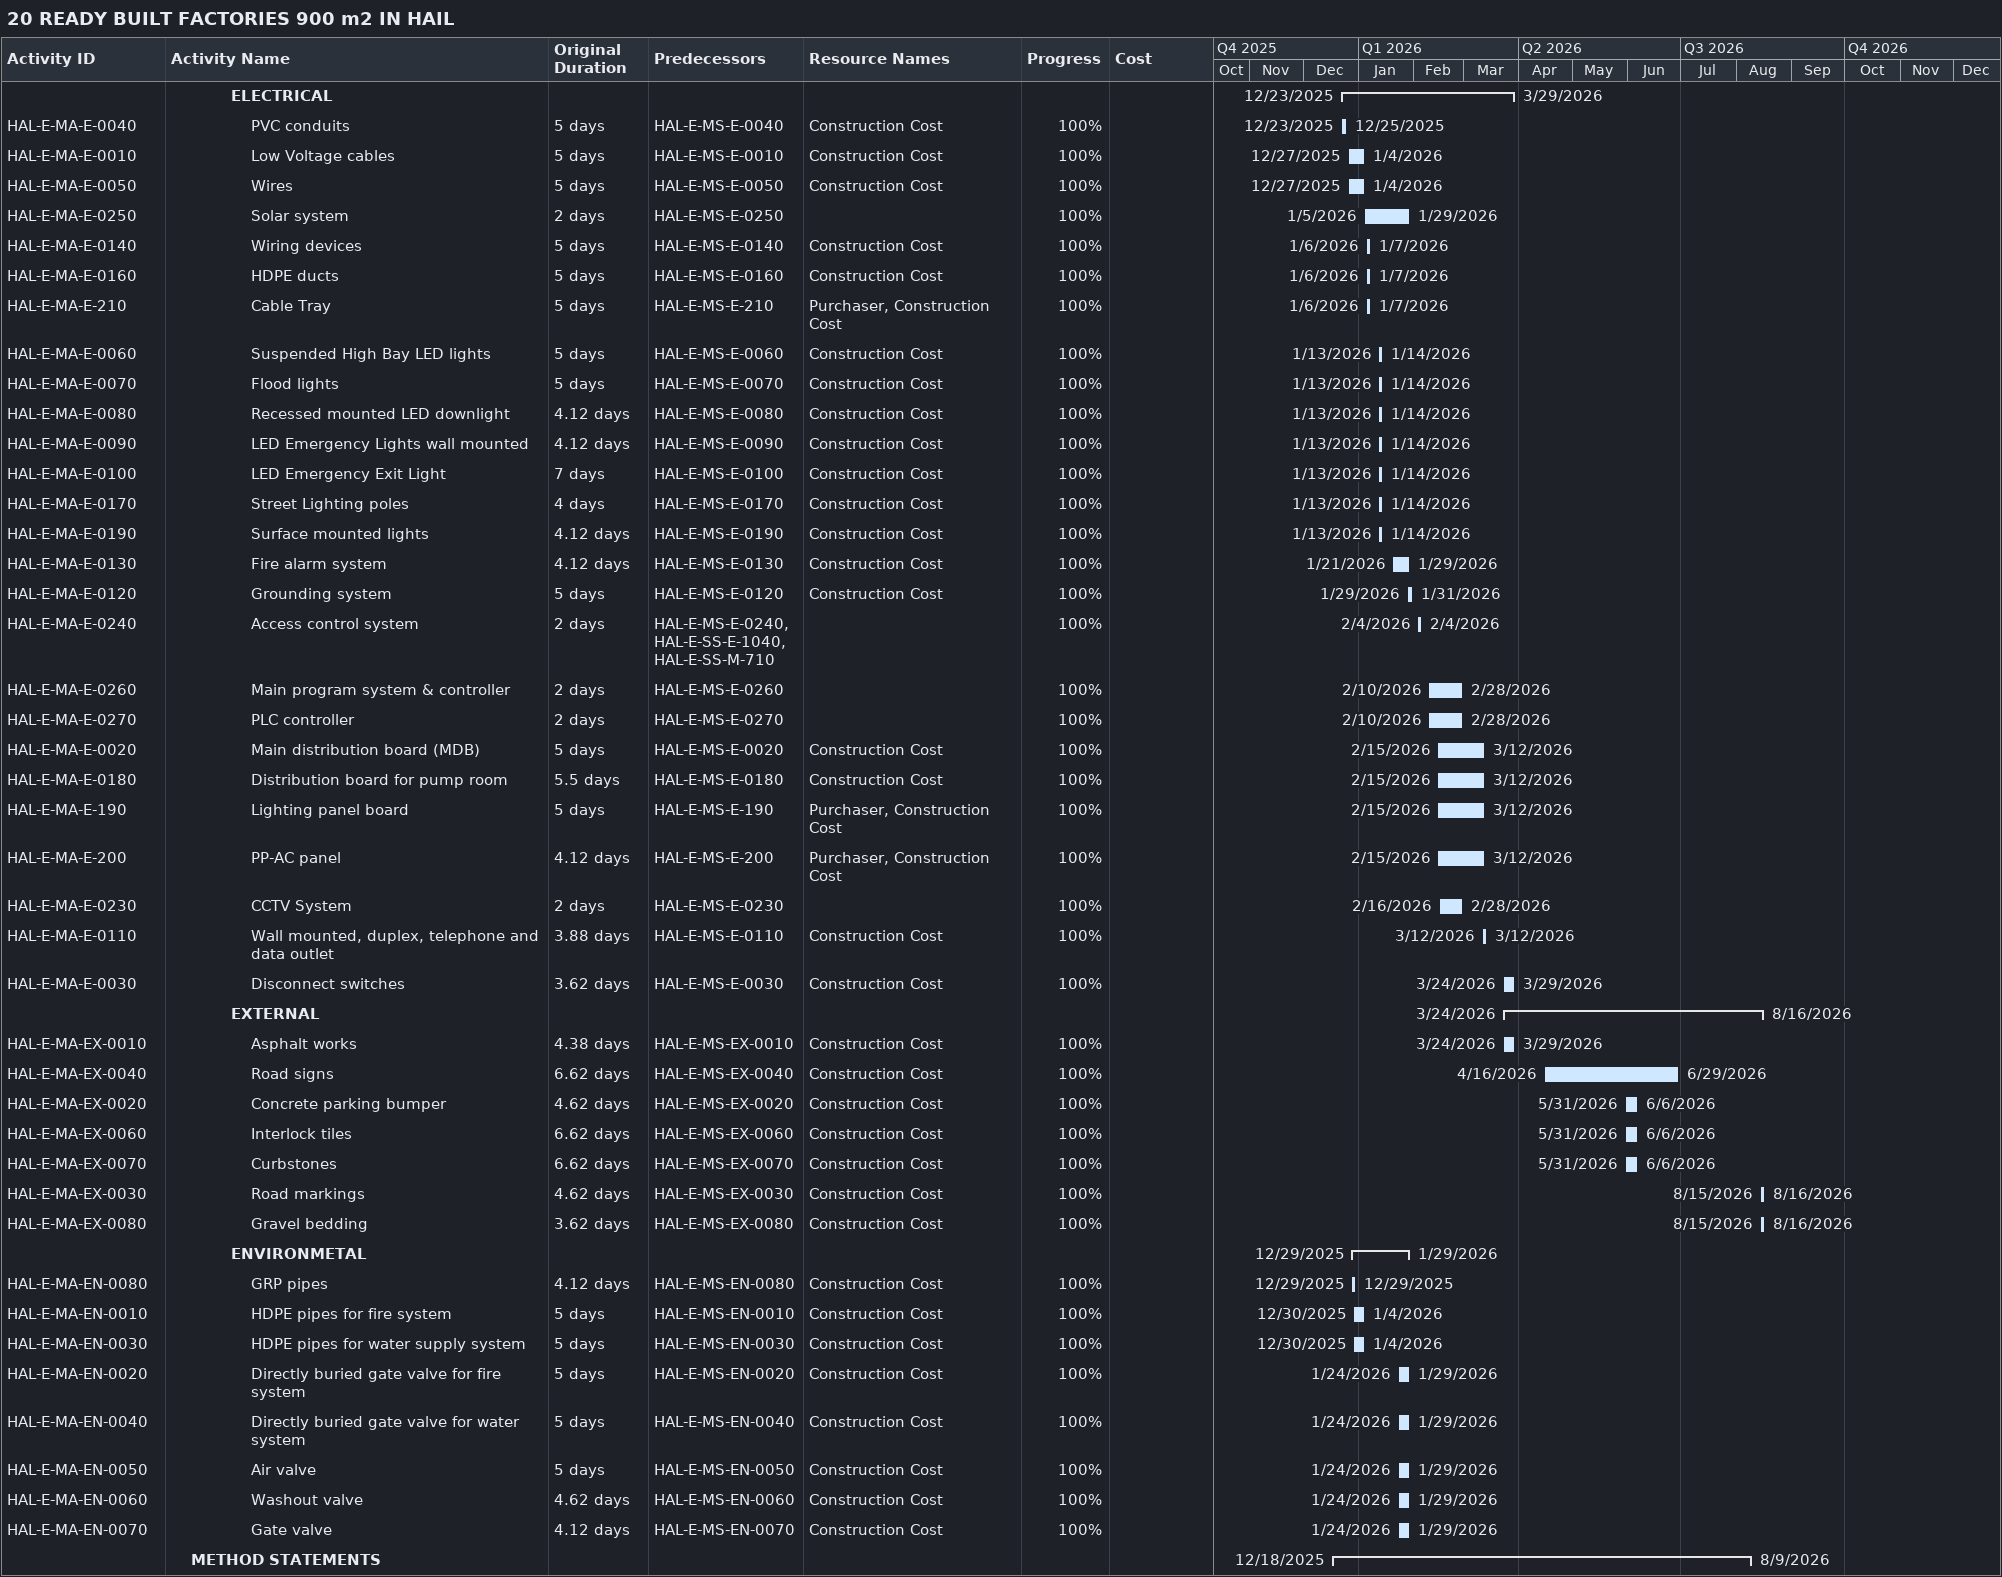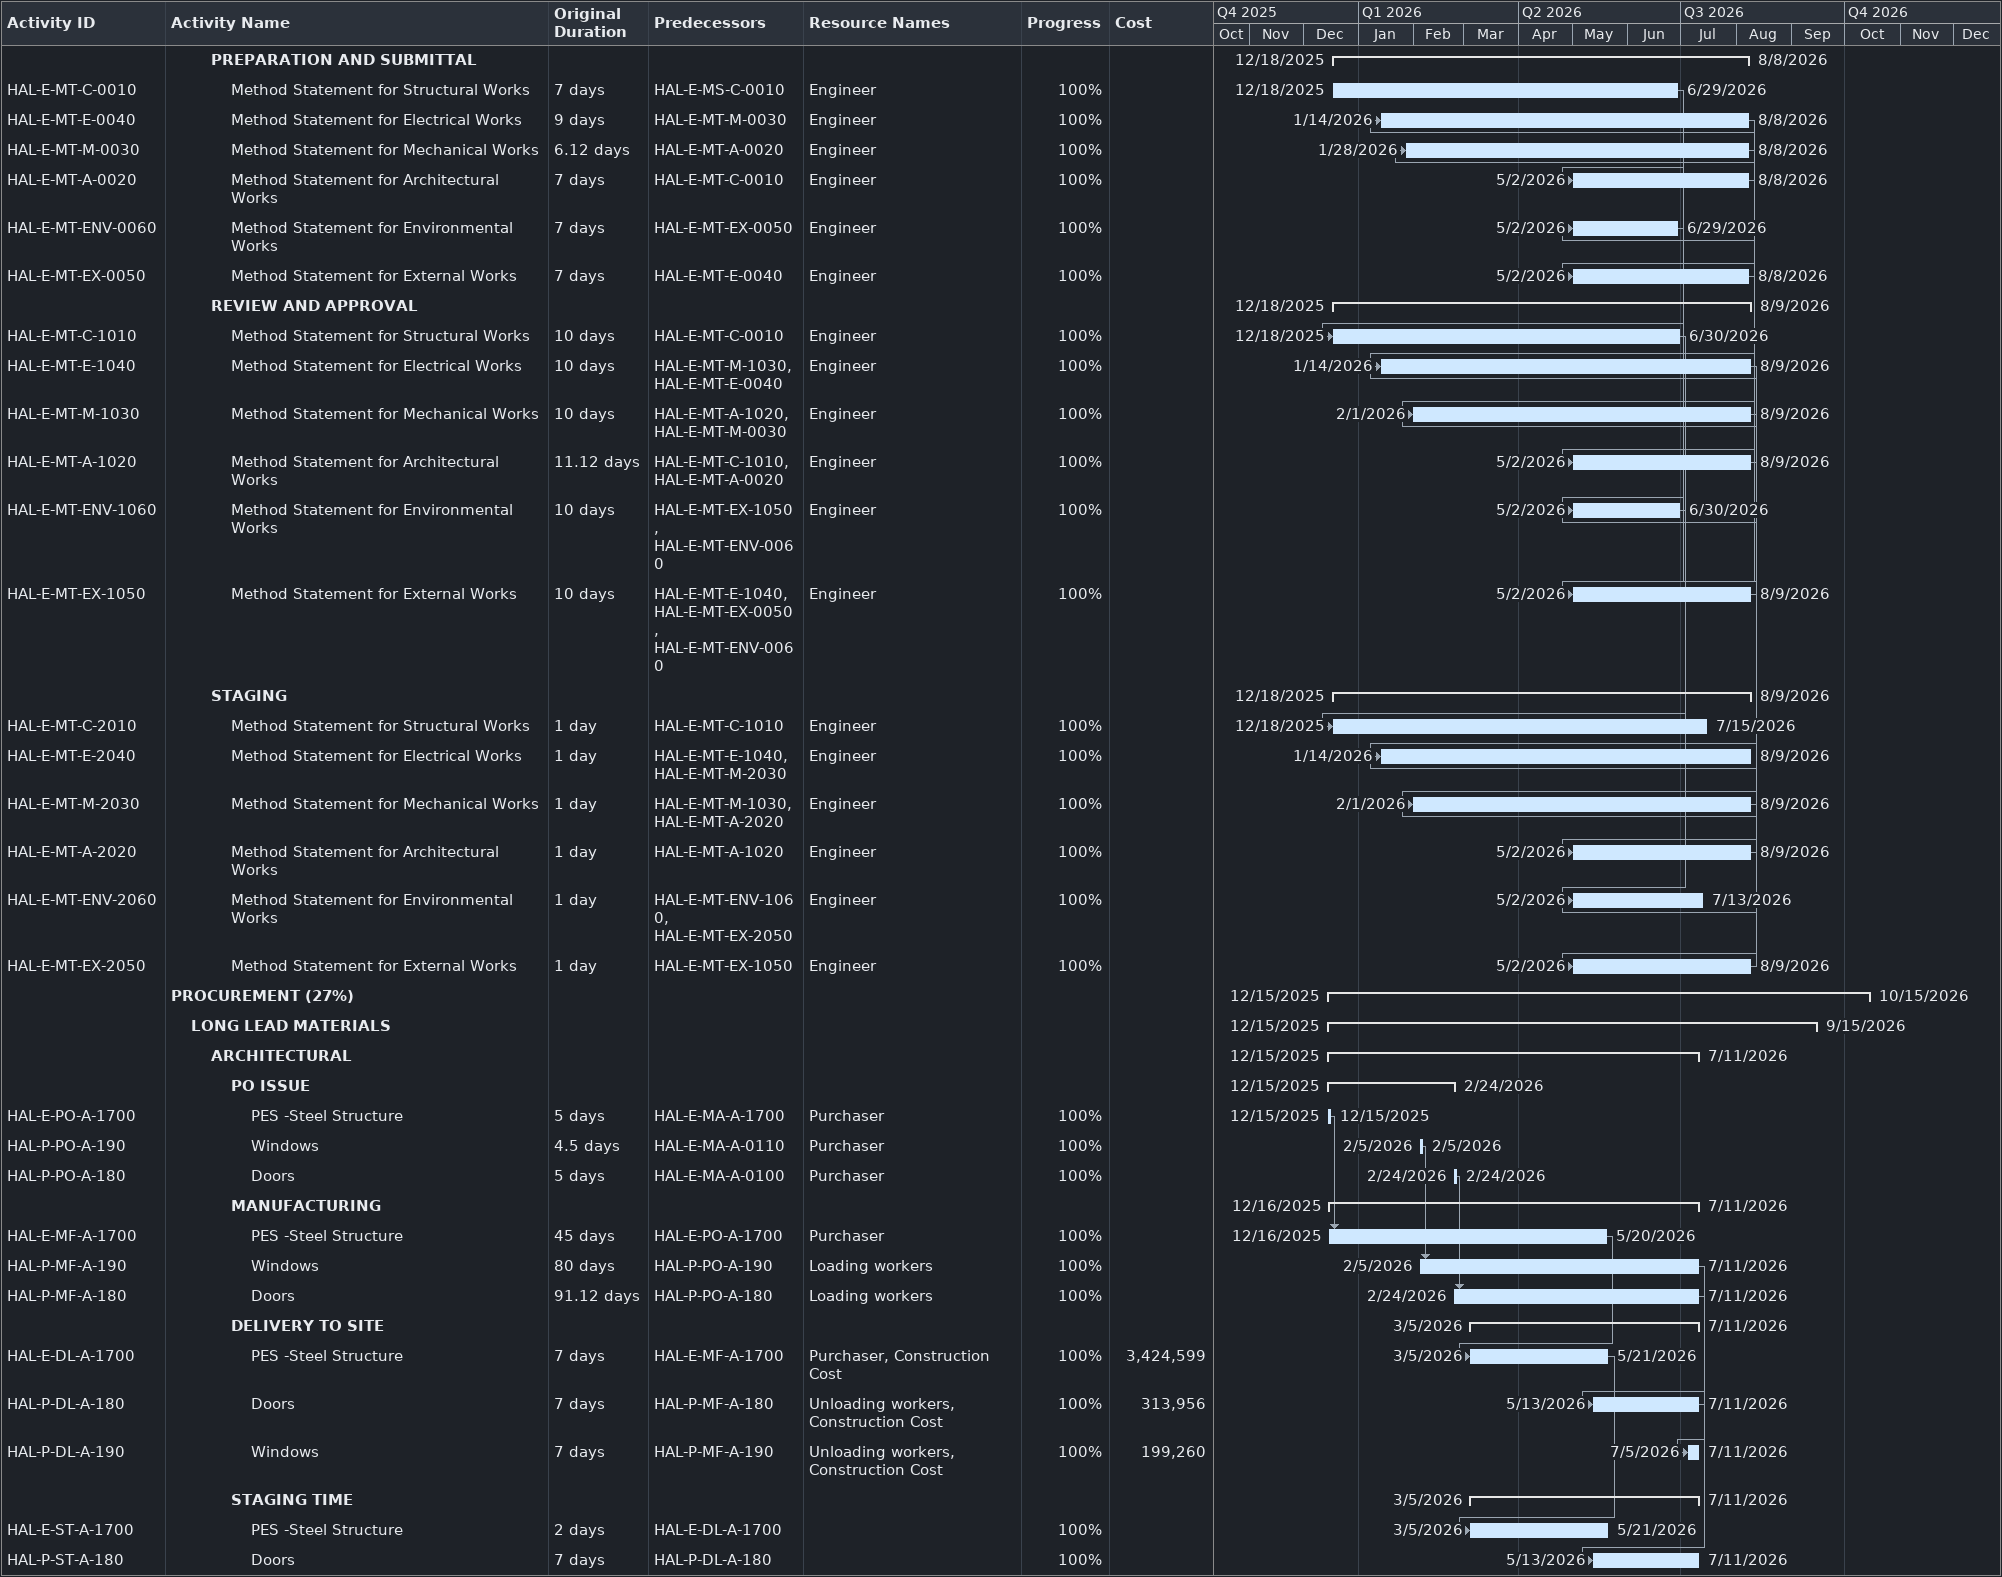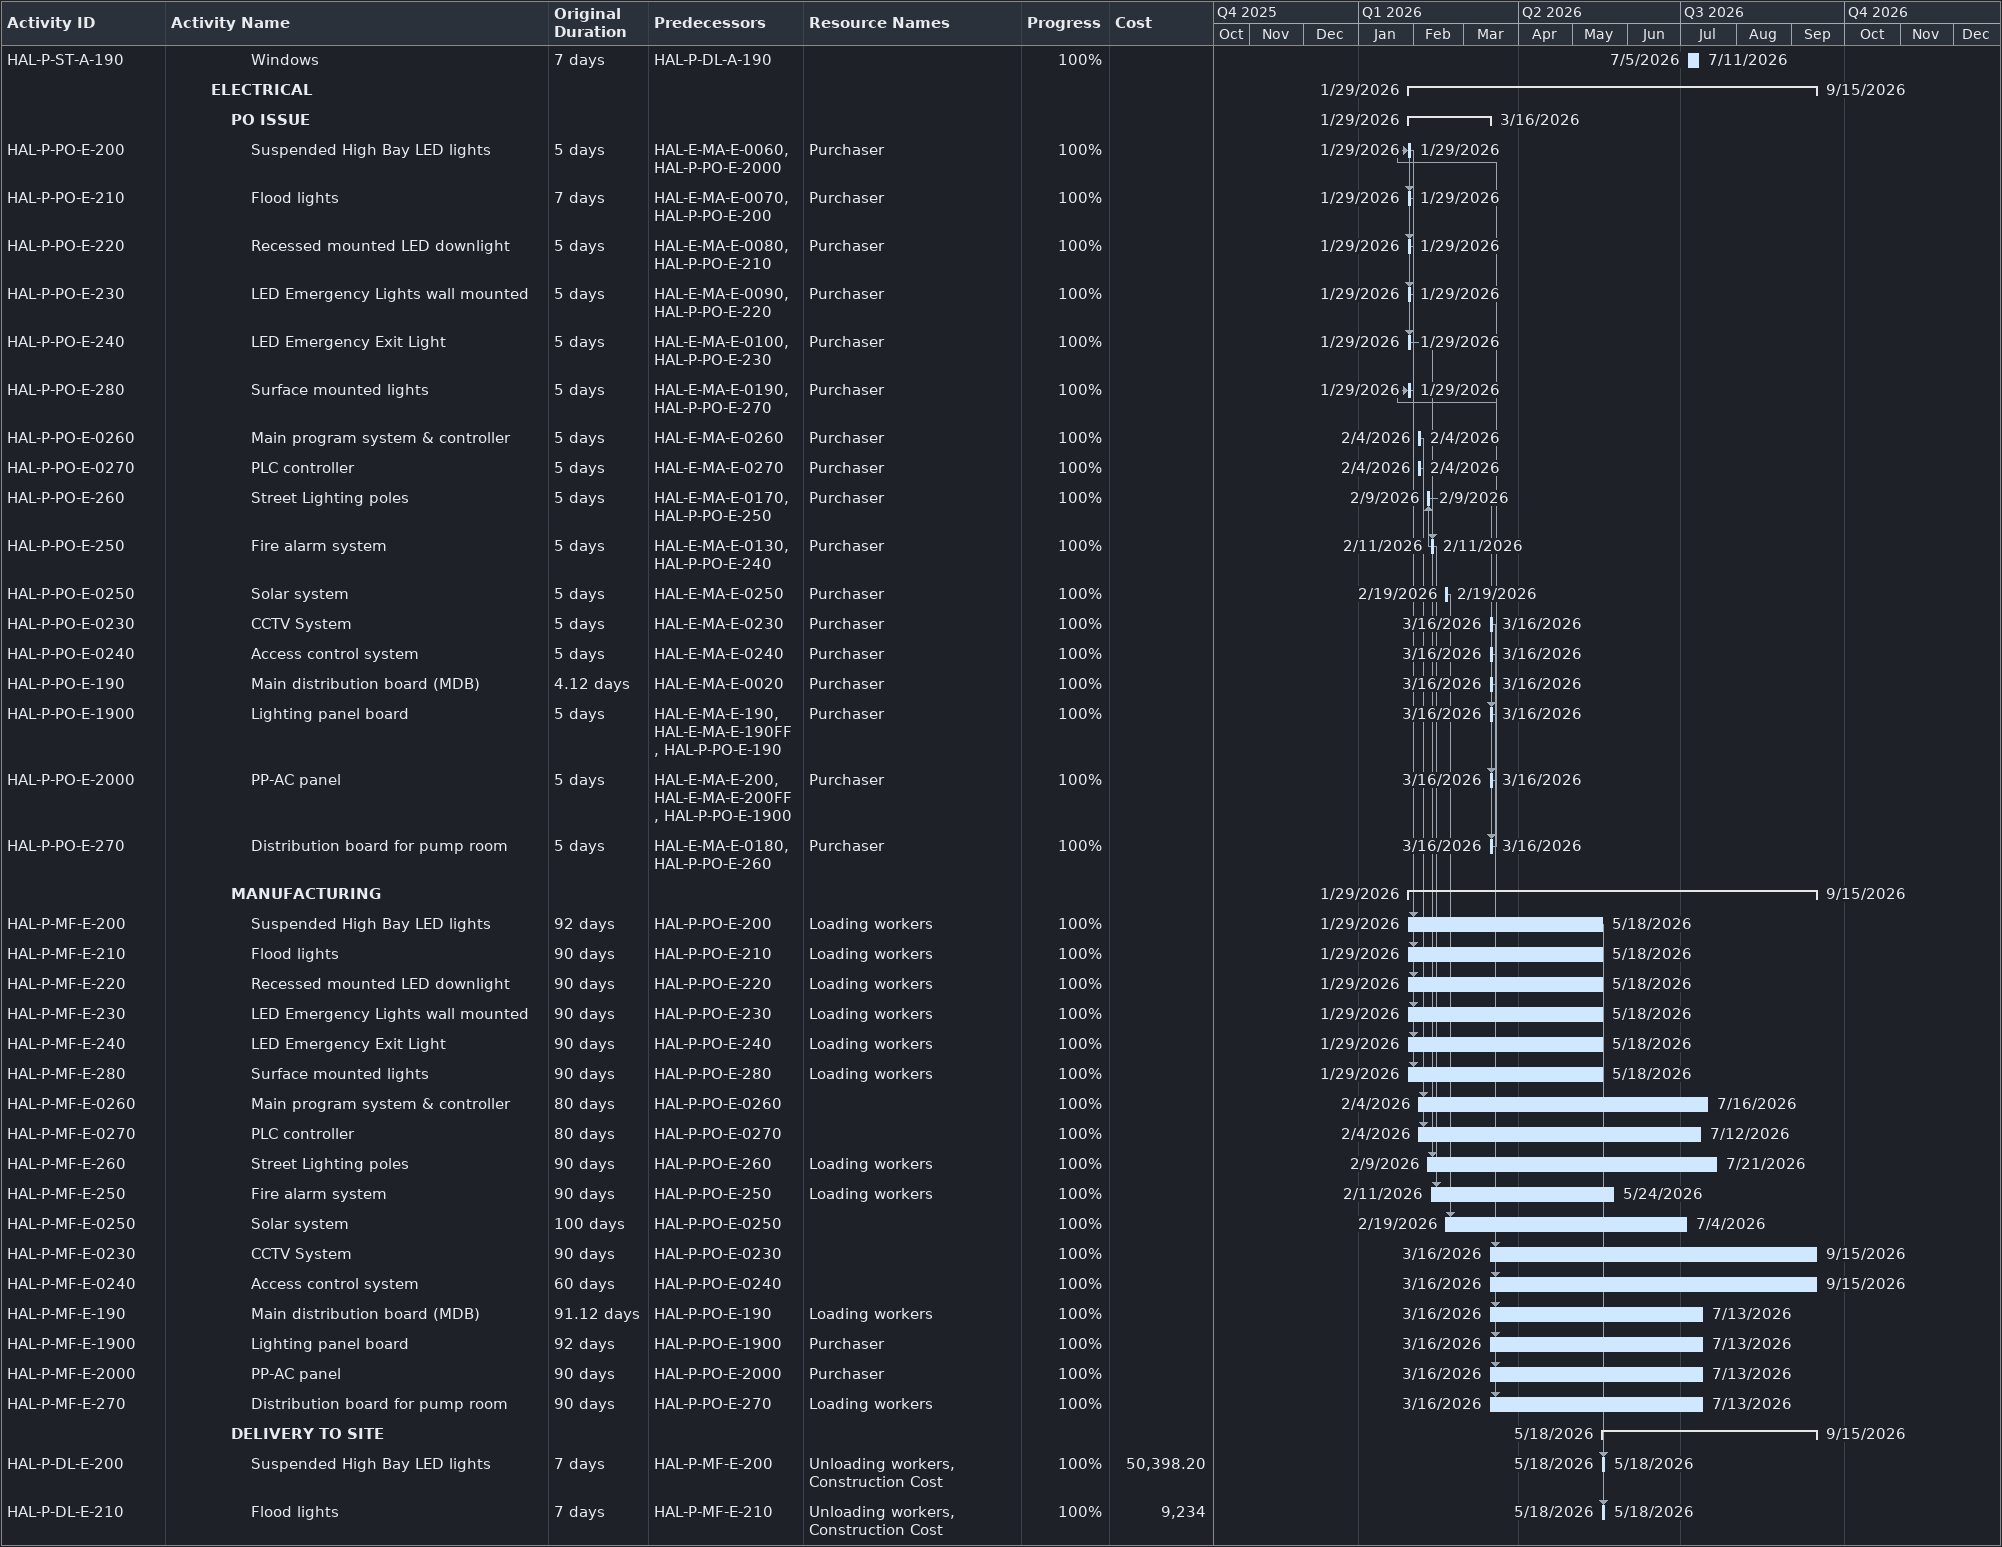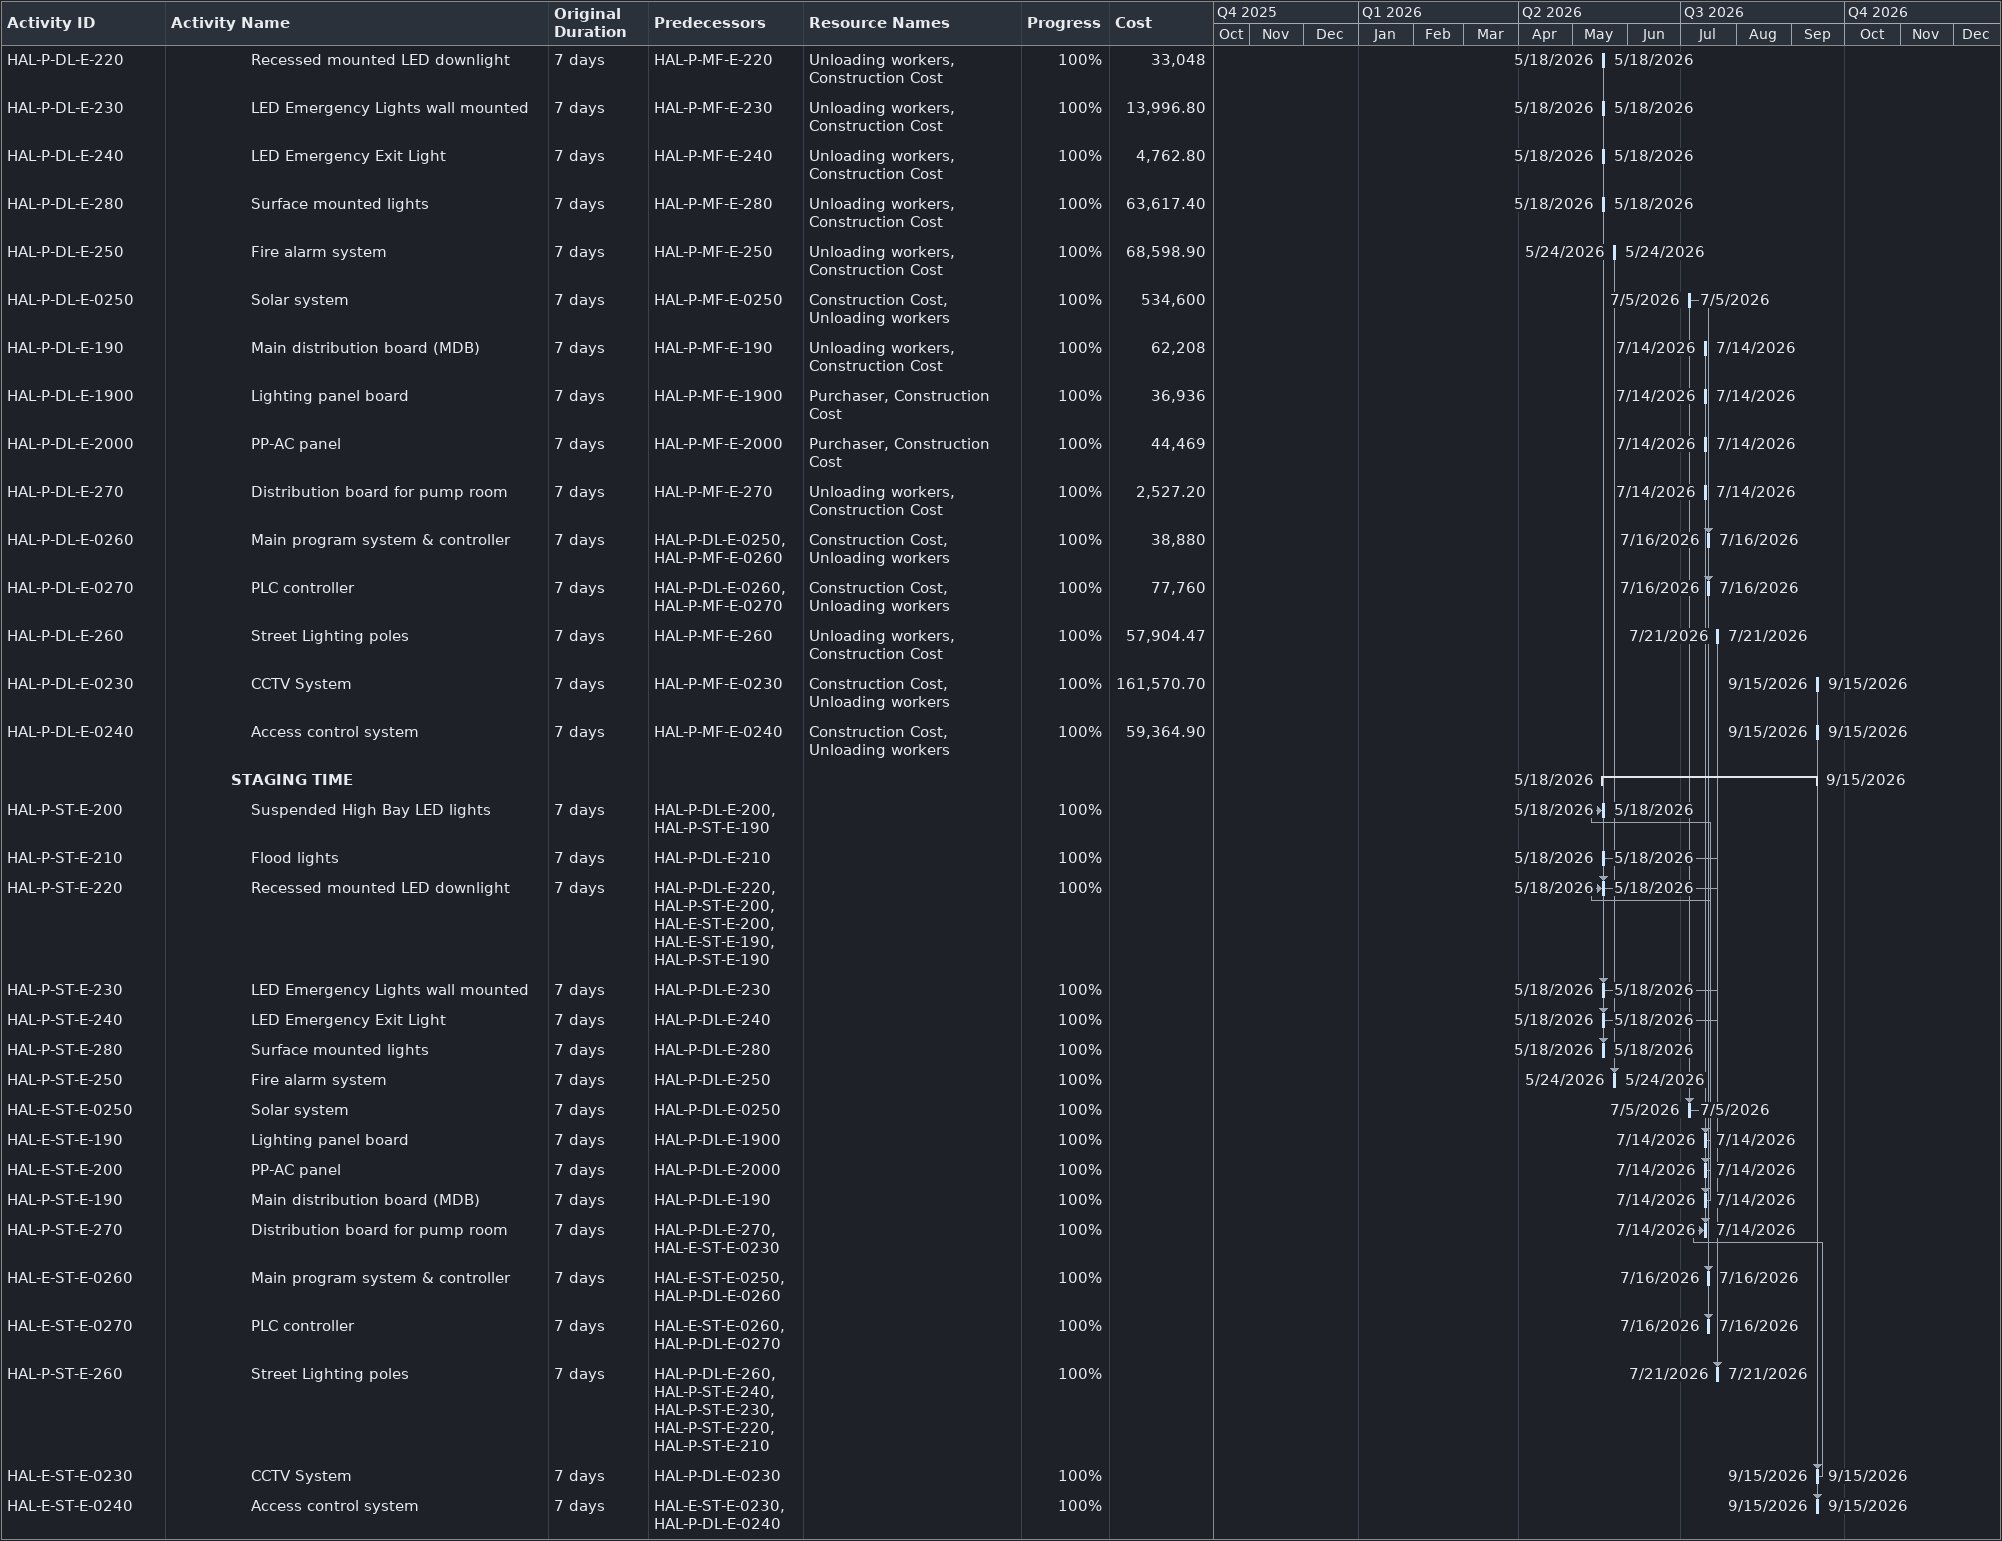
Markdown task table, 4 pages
20 READY BUILT FACTORIES 900 m2 IN HAIL

| ID | Level | Task | Original duration | Start | Finish | Predecessors | Resources | % complete | Cost |
|---|---|---|---|---|---|---|---|---|---|
|  | 4 | **ELECTRICAL** |  | 2025-12-23 | 2026-03-29 |  |  |  |  |
| HAL-E-MA-E-0040 | 5 | PVC conduits | 5d | 2025-12-23 | 2025-12-25 | HAL-E-MS-E-0040 | Construction Cost | 100 |  |
| HAL-E-MA-E-0010 | 5 | Low Voltage cables | 5d | 2025-12-27 | 2026-01-04 | HAL-E-MS-E-0010 | Construction Cost | 100 |  |
| HAL-E-MA-E-0050 | 5 | Wires | 5d | 2025-12-27 | 2026-01-04 | HAL-E-MS-E-0050 | Construction Cost | 100 |  |
| HAL-E-MA-E-0250 | 5 | Solar system | 2d | 2026-01-05 | 2026-01-29 | HAL-E-MS-E-0250 |  | 100 |  |
| HAL-E-MA-E-0140 | 5 | Wiring devices | 5d | 2026-01-06 | 2026-01-07 | HAL-E-MS-E-0140 | Construction Cost | 100 |  |
| HAL-E-MA-E-0160 | 5 | HDPE ducts | 5d | 2026-01-06 | 2026-01-07 | HAL-E-MS-E-0160 | Construction Cost | 100 |  |
| HAL-E-MA-E-210 | 5 | Cable Tray | 5d | 2026-01-06 | 2026-01-07 | HAL-E-MS-E-210 | Purchaser, Construction Cost | 100 |  |
| HAL-E-MA-E-0060 | 5 | Suspended High Bay LED lights | 5d | 2026-01-13 | 2026-01-14 | HAL-E-MS-E-0060 | Construction Cost | 100 |  |
| HAL-E-MA-E-0070 | 5 | Flood lights | 5d | 2026-01-13 | 2026-01-14 | HAL-E-MS-E-0070 | Construction Cost | 100 |  |
| HAL-E-MA-E-0080 | 5 | Recessed mounted LED downlight | 4.12d | 2026-01-13 | 2026-01-14 | HAL-E-MS-E-0080 | Construction Cost | 100 |  |
| HAL-E-MA-E-0090 | 5 | LED Emergency Lights wall mounted | 4.12d | 2026-01-13 | 2026-01-14 | HAL-E-MS-E-0090 | Construction Cost | 100 |  |
| HAL-E-MA-E-0100 | 5 | LED Emergency Exit Light | 7d | 2026-01-13 | 2026-01-14 | HAL-E-MS-E-0100 | Construction Cost | 100 |  |
| HAL-E-MA-E-0170 | 5 | Street Lighting poles | 4d | 2026-01-13 | 2026-01-14 | HAL-E-MS-E-0170 | Construction Cost | 100 |  |
| HAL-E-MA-E-0190 | 5 | Surface mounted lights | 4.12d | 2026-01-13 | 2026-01-14 | HAL-E-MS-E-0190 | Construction Cost | 100 |  |
| HAL-E-MA-E-0130 | 5 | Fire alarm system | 4.12d | 2026-01-21 | 2026-01-29 | HAL-E-MS-E-0130 | Construction Cost | 100 |  |
| HAL-E-MA-E-0120 | 5 | Grounding system | 5d | 2026-01-29 | 2026-01-31 | HAL-E-MS-E-0120 | Construction Cost | 100 |  |
| HAL-E-MA-E-0240 | 5 | Access control system | 2d | 2026-02-04 | 2026-02-04 | HAL-E-MS-E-0240, HAL-E-SS-E-1040, HAL-E-SS-M-710 |  | 100 |  |
| HAL-E-MA-E-0260 | 5 | Main program system & controller | 2d | 2026-02-10 | 2026-02-28 | HAL-E-MS-E-0260 |  | 100 |  |
| HAL-E-MA-E-0270 | 5 | PLC controller | 2d | 2026-02-10 | 2026-02-28 | HAL-E-MS-E-0270 |  | 100 |  |
| HAL-E-MA-E-0020 | 5 | Main distribution board (MDB) | 5d | 2026-02-15 | 2026-03-12 | HAL-E-MS-E-0020 | Construction Cost | 100 |  |
| HAL-E-MA-E-0180 | 5 | Distribution board for pump room | 5.5d | 2026-02-15 | 2026-03-12 | HAL-E-MS-E-0180 | Construction Cost | 100 |  |
| HAL-E-MA-E-190 | 5 | Lighting panel board | 5d | 2026-02-15 | 2026-03-12 | HAL-E-MS-E-190 | Purchaser, Construction Cost | 100 |  |
| HAL-E-MA-E-200 | 5 | PP-AC panel | 4.12d | 2026-02-15 | 2026-03-12 | HAL-E-MS-E-200 | Purchaser, Construction Cost | 100 |  |
| HAL-E-MA-E-0230 | 5 | CCTV System | 2d | 2026-02-16 | 2026-02-28 | HAL-E-MS-E-0230 |  | 100 |  |
| HAL-E-MA-E-0110 | 5 | Wall mounted, duplex, telephone and data outlet | 3.88d | 2026-03-12 | 2026-03-12 | HAL-E-MS-E-0110 | Construction Cost | 100 |  |
| HAL-E-MA-E-0030 | 5 | Disconnect switches | 3.62d | 2026-03-24 | 2026-03-29 | HAL-E-MS-E-0030 | Construction Cost | 100 |  |
|  | 4 | **EXTERNAL** |  | 2026-03-24 | 2026-08-16 |  |  |  |  |
| HAL-E-MA-EX-0010 | 5 | Asphalt works | 4.38d | 2026-03-24 | 2026-03-29 | HAL-E-MS-EX-0010 | Construction Cost | 100 |  |
| HAL-E-MA-EX-0040 | 5 | Road signs | 6.62d | 2026-04-16 | 2026-06-29 | HAL-E-MS-EX-0040 | Construction Cost | 100 |  |
| HAL-E-MA-EX-0020 | 5 | Concrete parking bumper | 4.62d | 2026-05-31 | 2026-06-06 | HAL-E-MS-EX-0020 | Construction Cost | 100 |  |
| HAL-E-MA-EX-0060 | 5 | Interlock tiles | 6.62d | 2026-05-31 | 2026-06-06 | HAL-E-MS-EX-0060 | Construction Cost | 100 |  |
| HAL-E-MA-EX-0070 | 5 | Curbstones | 6.62d | 2026-05-31 | 2026-06-06 | HAL-E-MS-EX-0070 | Construction Cost | 100 |  |
| HAL-E-MA-EX-0030 | 5 | Road markings | 4.62d | 2026-08-15 | 2026-08-16 | HAL-E-MS-EX-0030 | Construction Cost | 100 |  |
| HAL-E-MA-EX-0080 | 5 | Gravel bedding | 3.62d | 2026-08-15 | 2026-08-16 | HAL-E-MS-EX-0080 | Construction Cost | 100 |  |
|  | 4 | **ENVIRONMETAL** |  | 2025-12-29 | 2026-01-29 |  |  |  |  |
| HAL-E-MA-EN-0080 | 5 | GRP pipes | 4.12d | 2025-12-29 | 2025-12-29 | HAL-E-MS-EN-0080 | Construction Cost | 100 |  |
| HAL-E-MA-EN-0010 | 5 | HDPE pipes for fire system | 5d | 2025-12-30 | 2026-01-04 | HAL-E-MS-EN-0010 | Construction Cost | 100 |  |
| HAL-E-MA-EN-0030 | 5 | HDPE pipes for water supply system | 5d | 2025-12-30 | 2026-01-04 | HAL-E-MS-EN-0030 | Construction Cost | 100 |  |
| HAL-E-MA-EN-0020 | 5 | Directly buried gate valve for fire system | 5d | 2026-01-24 | 2026-01-29 | HAL-E-MS-EN-0020 | Construction Cost | 100 |  |
| HAL-E-MA-EN-0040 | 5 | Directly buried gate valve for water system | 5d | 2026-01-24 | 2026-01-29 | HAL-E-MS-EN-0040 | Construction Cost | 100 |  |
| HAL-E-MA-EN-0050 | 5 | Air valve | 5d | 2026-01-24 | 2026-01-29 | HAL-E-MS-EN-0050 | Construction Cost | 100 |  |
| HAL-E-MA-EN-0060 | 5 | Washout valve | 4.62d | 2026-01-24 | 2026-01-29 | HAL-E-MS-EN-0060 | Construction Cost | 100 |  |
| HAL-E-MA-EN-0070 | 5 | Gate valve | 4.12d | 2026-01-24 | 2026-01-29 | HAL-E-MS-EN-0070 | Construction Cost | 100 |  |
|  | 2 | **METHOD STATEMENTS** |  | 2025-12-18 | 2026-08-09 |  |  |  |  |
|  | 3 | **PREPARATION AND SUBMITTAL** |  | 2025-12-18 | 2026-08-08 |  |  |  |  |
| HAL-E-MT-C-0010 | 4 | Method Statement for Structural Works | 7d | 2025-12-18 | 2026-06-29 | HAL-E-MS-C-0010 | Engineer | 100 |  |
| HAL-E-MT-E-0040 | 4 | Method Statement for Electrical Works | 9d | 2026-01-14 | 2026-08-08 | HAL-E-MT-M-0030 | Engineer | 100 |  |
| HAL-E-MT-M-0030 | 4 | Method Statement for Mechanical Works | 6.12d | 2026-01-28 | 2026-08-08 | HAL-E-MT-A-0020 | Engineer | 100 |  |
| HAL-E-MT-A-0020 | 4 | Method Statement for Architectural Works | 7d | 2026-05-02 | 2026-08-08 | HAL-E-MT-C-0010 | Engineer | 100 |  |
| HAL-E-MT-ENV-0060 | 4 | Method Statement for Environmental Works | 7d | 2026-05-02 | 2026-06-29 | HAL-E-MT-EX-0050 | Engineer | 100 |  |
| HAL-E-MT-EX-0050 | 4 | Method Statement for External Works | 7d | 2026-05-02 | 2026-08-08 | HAL-E-MT-E-0040 | Engineer | 100 |  |
|  | 3 | **REVIEW AND APPROVAL** |  | 2025-12-18 | 2026-08-09 |  |  |  |  |
| HAL-E-MT-C-1010 | 4 | Method Statement for Structural Works | 10d | 2025-12-18 | 2026-06-30 | HAL-E-MT-C-0010 | Engineer | 100 |  |
| HAL-E-MT-E-1040 | 4 | Method Statement for Electrical Works | 10d | 2026-01-14 | 2026-08-09 | HAL-E-MT-M-1030, HAL-E-MT-E-0040 | Engineer | 100 |  |
| HAL-E-MT-M-1030 | 4 | Method Statement for Mechanical Works | 10d | 2026-02-01 | 2026-08-09 | HAL-E-MT-A-1020, HAL-E-MT-M-0030 | Engineer | 100 |  |
| HAL-E-MT-A-1020 | 4 | Method Statement for Architectural Works | 11.12d | 2026-05-02 | 2026-08-09 | HAL-E-MT-C-1010, HAL-E-MT-A-0020 | Engineer | 100 |  |
| HAL-E-MT-ENV-1060 | 4 | Method Statement for Environmental Works | 10d | 2026-05-02 | 2026-06-30 | HAL-E-MT-EX-1050, HAL-E-MT-ENV-0060 | Engineer | 100 |  |
| HAL-E-MT-EX-1050 | 4 | Method Statement for External Works | 10d | 2026-05-02 | 2026-08-09 | HAL-E-MT-E-1040, HAL-E-MT-EX-0050, HAL-E-MT-ENV-0060 | Engineer | 100 |  |
|  | 3 | **STAGING** |  | 2025-12-18 | 2026-08-09 |  |  |  |  |
| HAL-E-MT-C-2010 | 4 | Method Statement for Structural Works | 1d | 2025-12-18 | 2026-07-15 | HAL-E-MT-C-1010 | Engineer | 100 |  |
| HAL-E-MT-E-2040 | 4 | Method Statement for Electrical Works | 1d | 2026-01-14 | 2026-08-09 | HAL-E-MT-E-1040, HAL-E-MT-M-2030 | Engineer | 100 |  |
| HAL-E-MT-M-2030 | 4 | Method Statement for Mechanical Works | 1d | 2026-02-01 | 2026-08-09 | HAL-E-MT-M-1030, HAL-E-MT-A-2020 | Engineer | 100 |  |
| HAL-E-MT-A-2020 | 4 | Method Statement for Architectural Works | 1d | 2026-05-02 | 2026-08-09 | HAL-E-MT-A-1020 | Engineer | 100 |  |
| HAL-E-MT-ENV-2060 | 4 | Method Statement for Environmental Works | 1d | 2026-05-02 | 2026-07-13 | HAL-E-MT-ENV-1060, HAL-E-MT-EX-2050 | Engineer | 100 |  |
| HAL-E-MT-EX-2050 | 4 | Method Statement for External Works | 1d | 2026-05-02 | 2026-08-09 | HAL-E-MT-EX-1050 | Engineer | 100 |  |
|  | 1 | **PROCUREMENT (27%)** |  | 2025-12-15 | 2026-10-15 |  |  |  |  |
|  | 2 | **LONG LEAD MATERIALS** |  | 2025-12-15 | 2026-09-15 |  |  |  |  |
|  | 3 | **ARCHITECTURAL** |  | 2025-12-15 | 2026-07-11 |  |  |  |  |
|  | 4 | **PO ISSUE** |  | 2025-12-15 | 2026-02-24 |  |  |  |  |
| HAL-E-PO-A-1700 | 5 | PES -Steel Structure | 5d | 2025-12-15 | 2025-12-15 | HAL-E-MA-A-1700 | Purchaser | 100 |  |
| HAL-P-PO-A-190 | 5 | Windows | 4.5d | 2026-02-05 | 2026-02-05 | HAL-E-MA-A-0110 | Purchaser | 100 |  |
| HAL-P-PO-A-180 | 5 | Doors | 5d | 2026-02-24 | 2026-02-24 | HAL-E-MA-A-0100 | Purchaser | 100 |  |
|  | 4 | **MANUFACTURING** |  | 2025-12-16 | 2026-07-11 |  |  |  |  |
| HAL-E-MF-A-1700 | 5 | PES -Steel Structure | 45d | 2025-12-16 | 2026-05-20 | HAL-E-PO-A-1700 | Purchaser | 100 |  |
| HAL-P-MF-A-190 | 5 | Windows | 80d | 2026-02-05 | 2026-07-11 | HAL-P-PO-A-190 | Loading workers | 100 |  |
| HAL-P-MF-A-180 | 5 | Doors | 91.12d | 2026-02-24 | 2026-07-11 | HAL-P-PO-A-180 | Loading workers | 100 |  |
|  | 4 | **DELIVERY TO SITE** |  | 2026-03-05 | 2026-07-11 |  |  |  |  |
| HAL-E-DL-A-1700 | 5 | PES -Steel Structure | 7d | 2026-03-05 | 2026-05-21 | HAL-E-MF-A-1700 | Purchaser, Construction Cost | 100 | 3424599 |
| HAL-P-DL-A-180 | 5 | Doors | 7d | 2026-05-13 | 2026-07-11 | HAL-P-MF-A-180 | Unloading workers, Construction Cost | 100 | 313956 |
| HAL-P-DL-A-190 | 5 | Windows | 7d | 2026-07-05 | 2026-07-11 | HAL-P-MF-A-190 | Unloading workers, Construction Cost | 100 | 199260 |
|  | 4 | **STAGING TIME** |  | 2026-03-05 | 2026-07-11 |  |  |  |  |
| HAL-E-ST-A-1700 | 5 | PES -Steel Structure | 2d | 2026-03-05 | 2026-05-21 | HAL-E-DL-A-1700 |  | 100 |  |
| HAL-P-ST-A-180 | 5 | Doors | 7d | 2026-05-13 | 2026-07-11 | HAL-P-DL-A-180 |  | 100 |  |
| HAL-P-ST-A-190 | 5 | Windows | 7d | 2026-07-05 | 2026-07-11 | HAL-P-DL-A-190 |  | 100 |  |
|  | 3 | **ELECTRICAL** |  | 2026-01-29 | 2026-09-15 |  |  |  |  |
|  | 4 | **PO ISSUE** |  | 2026-01-29 | 2026-03-16 |  |  |  |  |
| HAL-P-PO-E-200 | 5 | Suspended High Bay LED lights | 5d | 2026-01-29 | 2026-01-29 | HAL-E-MA-E-0060, HAL-P-PO-E-2000 | Purchaser | 100 |  |
| HAL-P-PO-E-210 | 5 | Flood lights | 7d | 2026-01-29 | 2026-01-29 | HAL-E-MA-E-0070, HAL-P-PO-E-200 | Purchaser | 100 |  |
| HAL-P-PO-E-220 | 5 | Recessed mounted LED downlight | 5d | 2026-01-29 | 2026-01-29 | HAL-E-MA-E-0080, HAL-P-PO-E-210 | Purchaser | 100 |  |
| HAL-P-PO-E-230 | 5 | LED Emergency Lights wall mounted | 5d | 2026-01-29 | 2026-01-29 | HAL-E-MA-E-0090, HAL-P-PO-E-220 | Purchaser | 100 |  |
| HAL-P-PO-E-240 | 5 | LED Emergency Exit Light | 5d | 2026-01-29 | 2026-01-29 | HAL-E-MA-E-0100, HAL-P-PO-E-230 | Purchaser | 100 |  |
| HAL-P-PO-E-280 | 5 | Surface mounted lights | 5d | 2026-01-29 | 2026-01-29 | HAL-E-MA-E-0190, HAL-P-PO-E-270 | Purchaser | 100 |  |
| HAL-P-PO-E-0260 | 5 | Main program system & controller | 5d | 2026-02-04 | 2026-02-04 | HAL-E-MA-E-0260 | Purchaser | 100 |  |
| HAL-P-PO-E-0270 | 5 | PLC controller | 5d | 2026-02-04 | 2026-02-04 | HAL-E-MA-E-0270 | Purchaser | 100 |  |
| HAL-P-PO-E-260 | 5 | Street Lighting poles | 5d | 2026-02-09 | 2026-02-09 | HAL-E-MA-E-0170, HAL-P-PO-E-250 | Purchaser | 100 |  |
| HAL-P-PO-E-250 | 5 | Fire alarm system | 5d | 2026-02-11 | 2026-02-11 | HAL-E-MA-E-0130, HAL-P-PO-E-240 | Purchaser | 100 |  |
| HAL-P-PO-E-0250 | 5 | Solar system | 5d | 2026-02-19 | 2026-02-19 | HAL-E-MA-E-0250 | Purchaser | 100 |  |
| HAL-P-PO-E-0230 | 5 | CCTV System | 5d | 2026-03-16 | 2026-03-16 | HAL-E-MA-E-0230 | Purchaser | 100 |  |
| HAL-P-PO-E-0240 | 5 | Access control system | 5d | 2026-03-16 | 2026-03-16 | HAL-E-MA-E-0240 | Purchaser | 100 |  |
| HAL-P-PO-E-190 | 5 | Main distribution board (MDB) | 4.12d | 2026-03-16 | 2026-03-16 | HAL-E-MA-E-0020 | Purchaser | 100 |  |
| HAL-P-PO-E-1900 | 5 | Lighting panel board | 5d | 2026-03-16 | 2026-03-16 | HAL-E-MA-E-190, HAL-E-MA-E-190FF, HAL-P-PO-E-190 | Purchaser | 100 |  |
| HAL-P-PO-E-2000 | 5 | PP-AC panel | 5d | 2026-03-16 | 2026-03-16 | HAL-E-MA-E-200, HAL-E-MA-E-200FF, HAL-P-PO-E-1900 | Purchaser | 100 |  |
| HAL-P-PO-E-270 | 5 | Distribution board for pump room | 5d | 2026-03-16 | 2026-03-16 | HAL-E-MA-E-0180, HAL-P-PO-E-260 | Purchaser | 100 |  |
|  | 4 | **MANUFACTURING** |  | 2026-01-29 | 2026-09-15 |  |  |  |  |
| HAL-P-MF-E-200 | 5 | Suspended High Bay LED lights | 92d | 2026-01-29 | 2026-05-18 | HAL-P-PO-E-200 | Loading workers | 100 |  |
| HAL-P-MF-E-210 | 5 | Flood lights | 90d | 2026-01-29 | 2026-05-18 | HAL-P-PO-E-210 | Loading workers | 100 |  |
| HAL-P-MF-E-220 | 5 | Recessed mounted LED downlight | 90d | 2026-01-29 | 2026-05-18 | HAL-P-PO-E-220 | Loading workers | 100 |  |
| HAL-P-MF-E-230 | 5 | LED Emergency Lights wall mounted | 90d | 2026-01-29 | 2026-05-18 | HAL-P-PO-E-230 | Loading workers | 100 |  |
| HAL-P-MF-E-240 | 5 | LED Emergency Exit Light | 90d | 2026-01-29 | 2026-05-18 | HAL-P-PO-E-240 | Loading workers | 100 |  |
| HAL-P-MF-E-280 | 5 | Surface mounted lights | 90d | 2026-01-29 | 2026-05-18 | HAL-P-PO-E-280 | Loading workers | 100 |  |
| HAL-P-MF-E-0260 | 5 | Main program system & controller | 80d | 2026-02-04 | 2026-07-16 | HAL-P-PO-E-0260 |  | 100 |  |
| HAL-P-MF-E-0270 | 5 | PLC controller | 80d | 2026-02-04 | 2026-07-12 | HAL-P-PO-E-0270 |  | 100 |  |
| HAL-P-MF-E-260 | 5 | Street Lighting poles | 90d | 2026-02-09 | 2026-07-21 | HAL-P-PO-E-260 | Loading workers | 100 |  |
| HAL-P-MF-E-250 | 5 | Fire alarm system | 90d | 2026-02-11 | 2026-05-24 | HAL-P-PO-E-250 | Loading workers | 100 |  |
| HAL-P-MF-E-0250 | 5 | Solar system | 100d | 2026-02-19 | 2026-07-04 | HAL-P-PO-E-0250 |  | 100 |  |
| HAL-P-MF-E-0230 | 5 | CCTV System | 90d | 2026-03-16 | 2026-09-15 | HAL-P-PO-E-0230 |  | 100 |  |
| HAL-P-MF-E-0240 | 5 | Access control system | 60d | 2026-03-16 | 2026-09-15 | HAL-P-PO-E-0240 |  | 100 |  |
| HAL-P-MF-E-190 | 5 | Main distribution board (MDB) | 91.12d | 2026-03-16 | 2026-07-13 | HAL-P-PO-E-190 | Loading workers | 100 |  |
| HAL-P-MF-E-1900 | 5 | Lighting panel board | 92d | 2026-03-16 | 2026-07-13 | HAL-P-PO-E-1900 | Purchaser | 100 |  |
| HAL-P-MF-E-2000 | 5 | PP-AC panel | 90d | 2026-03-16 | 2026-07-13 | HAL-P-PO-E-2000 | Purchaser | 100 |  |
| HAL-P-MF-E-270 | 5 | Distribution board for pump room | 90d | 2026-03-16 | 2026-07-13 | HAL-P-PO-E-270 | Loading workers | 100 |  |
|  | 4 | **DELIVERY TO SITE** |  | 2026-05-18 | 2026-09-15 |  |  |  |  |
| HAL-P-DL-E-200 | 5 | Suspended High Bay LED lights | 7d | 2026-05-18 | 2026-05-18 | HAL-P-MF-E-200 | Unloading workers, Construction Cost | 100 | 50398.20 |
| HAL-P-DL-E-210 | 5 | Flood lights | 7d | 2026-05-18 | 2026-05-18 | HAL-P-MF-E-210 | Unloading workers, Construction Cost | 100 | 9234 |
| HAL-P-DL-E-220 | 5 | Recessed mounted LED downlight | 7d | 2026-05-18 | 2026-05-18 | HAL-P-MF-E-220 | Unloading workers, Construction Cost | 100 | 33048 |
| HAL-P-DL-E-230 | 5 | LED Emergency Lights wall mounted | 7d | 2026-05-18 | 2026-05-18 | HAL-P-MF-E-230 | Unloading workers, Construction Cost | 100 | 13996.80 |
| HAL-P-DL-E-240 | 5 | LED Emergency Exit Light | 7d | 2026-05-18 | 2026-05-18 | HAL-P-MF-E-240 | Unloading workers, Construction Cost | 100 | 4762.80 |
| HAL-P-DL-E-280 | 5 | Surface mounted lights | 7d | 2026-05-18 | 2026-05-18 | HAL-P-MF-E-280 | Unloading workers, Construction Cost | 100 | 63617.40 |
| HAL-P-DL-E-250 | 5 | Fire alarm system | 7d | 2026-05-24 | 2026-05-24 | HAL-P-MF-E-250 | Unloading workers, Construction Cost | 100 | 68598.90 |
| HAL-P-DL-E-0250 | 5 | Solar system | 7d | 2026-07-05 | 2026-07-05 | HAL-P-MF-E-0250 | Construction Cost, Unloading workers | 100 | 534600 |
| HAL-P-DL-E-190 | 5 | Main distribution board (MDB) | 7d | 2026-07-14 | 2026-07-14 | HAL-P-MF-E-190 | Unloading workers, Construction Cost | 100 | 62208 |
| HAL-P-DL-E-1900 | 5 | Lighting panel board | 7d | 2026-07-14 | 2026-07-14 | HAL-P-MF-E-1900 | Purchaser, Construction Cost | 100 | 36936 |
| HAL-P-DL-E-2000 | 5 | PP-AC panel | 7d | 2026-07-14 | 2026-07-14 | HAL-P-MF-E-2000 | Purchaser, Construction Cost | 100 | 44469 |
| HAL-P-DL-E-270 | 5 | Distribution board for pump room | 7d | 2026-07-14 | 2026-07-14 | HAL-P-MF-E-270 | Unloading workers, Construction Cost | 100 | 2527.20 |
| HAL-P-DL-E-0260 | 5 | Main program system & controller | 7d | 2026-07-16 | 2026-07-16 | HAL-P-DL-E-0250, HAL-P-MF-E-0260 | Construction Cost, Unloading workers | 100 | 38880 |
| HAL-P-DL-E-0270 | 5 | PLC controller | 7d | 2026-07-16 | 2026-07-16 | HAL-P-DL-E-0260, HAL-P-MF-E-0270 | Construction Cost, Unloading workers | 100 | 77760 |
| HAL-P-DL-E-260 | 5 | Street Lighting poles | 7d | 2026-07-21 | 2026-07-21 | HAL-P-MF-E-260 | Unloading workers, Construction Cost | 100 | 57904.47 |
| HAL-P-DL-E-0230 | 5 | CCTV System | 7d | 2026-09-15 | 2026-09-15 | HAL-P-MF-E-0230 | Construction Cost, Unloading workers | 100 | 161570.70 |
| HAL-P-DL-E-0240 | 5 | Access control system | 7d | 2026-09-15 | 2026-09-15 | HAL-P-MF-E-0240 | Construction Cost, Unloading workers | 100 | 59364.90 |
|  | 4 | **STAGING TIME** |  | 2026-05-18 | 2026-09-15 |  |  |  |  |
| HAL-P-ST-E-200 | 5 | Suspended High Bay LED lights | 7d | 2026-05-18 | 2026-05-18 | HAL-P-DL-E-200, HAL-P-ST-E-190 |  | 100 |  |
| HAL-P-ST-E-210 | 5 | Flood lights | 7d | 2026-05-18 | 2026-05-18 | HAL-P-DL-E-210 |  | 100 |  |
| HAL-P-ST-E-220 | 5 | Recessed mounted LED downlight | 7d | 2026-05-18 | 2026-05-18 | HAL-P-DL-E-220, HAL-P-ST-E-200, HAL-E-ST-E-200, HAL-E-ST-E-190, HAL-P-ST-E-190 |  | 100 |  |
| HAL-P-ST-E-230 | 5 | LED Emergency Lights wall mounted | 7d | 2026-05-18 | 2026-05-18 | HAL-P-DL-E-230 |  | 100 |  |
| HAL-P-ST-E-240 | 5 | LED Emergency Exit Light | 7d | 2026-05-18 | 2026-05-18 | HAL-P-DL-E-240 |  | 100 |  |
| HAL-P-ST-E-280 | 5 | Surface mounted lights | 7d | 2026-05-18 | 2026-05-18 | HAL-P-DL-E-280 |  | 100 |  |
| HAL-P-ST-E-250 | 5 | Fire alarm system | 7d | 2026-05-24 | 2026-05-24 | HAL-P-DL-E-250 |  | 100 |  |
| HAL-E-ST-E-0250 | 5 | Solar system | 7d | 2026-07-05 | 2026-07-05 | HAL-P-DL-E-0250 |  | 100 |  |
| HAL-E-ST-E-190 | 5 | Lighting panel board | 7d | 2026-07-14 | 2026-07-14 | HAL-P-DL-E-1900 |  | 100 |  |
| HAL-E-ST-E-200 | 5 | PP-AC panel | 7d | 2026-07-14 | 2026-07-14 | HAL-P-DL-E-2000 |  | 100 |  |
| HAL-P-ST-E-190 | 5 | Main distribution board (MDB) | 7d | 2026-07-14 | 2026-07-14 | HAL-P-DL-E-190 |  | 100 |  |
| HAL-P-ST-E-270 | 5 | Distribution board for pump room | 7d | 2026-07-14 | 2026-07-14 | HAL-P-DL-E-270, HAL-E-ST-E-0230 |  | 100 |  |
| HAL-E-ST-E-0260 | 5 | Main program system & controller | 7d | 2026-07-16 | 2026-07-16 | HAL-E-ST-E-0250, HAL-P-DL-E-0260 |  | 100 |  |
| HAL-E-ST-E-0270 | 5 | PLC controller | 7d | 2026-07-16 | 2026-07-16 | HAL-E-ST-E-0260, HAL-P-DL-E-0270 |  | 100 |  |
| HAL-P-ST-E-260 | 5 | Street Lighting poles | 7d | 2026-07-21 | 2026-07-21 | HAL-P-DL-E-260, HAL-P-ST-E-240, HAL-P-ST-E-230, HAL-P-ST-E-220, HAL-P-ST-E-210 |  | 100 |  |
| HAL-E-ST-E-0230 | 5 | CCTV System | 7d | 2026-09-15 | 2026-09-15 | HAL-P-DL-E-0230 |  | 100 |  |
| HAL-E-ST-E-0240 | 5 | Access control system | 7d | 2026-09-15 | 2026-09-15 | HAL-E-ST-E-0230, HAL-P-DL-E-0240 |  | 100 |  |
